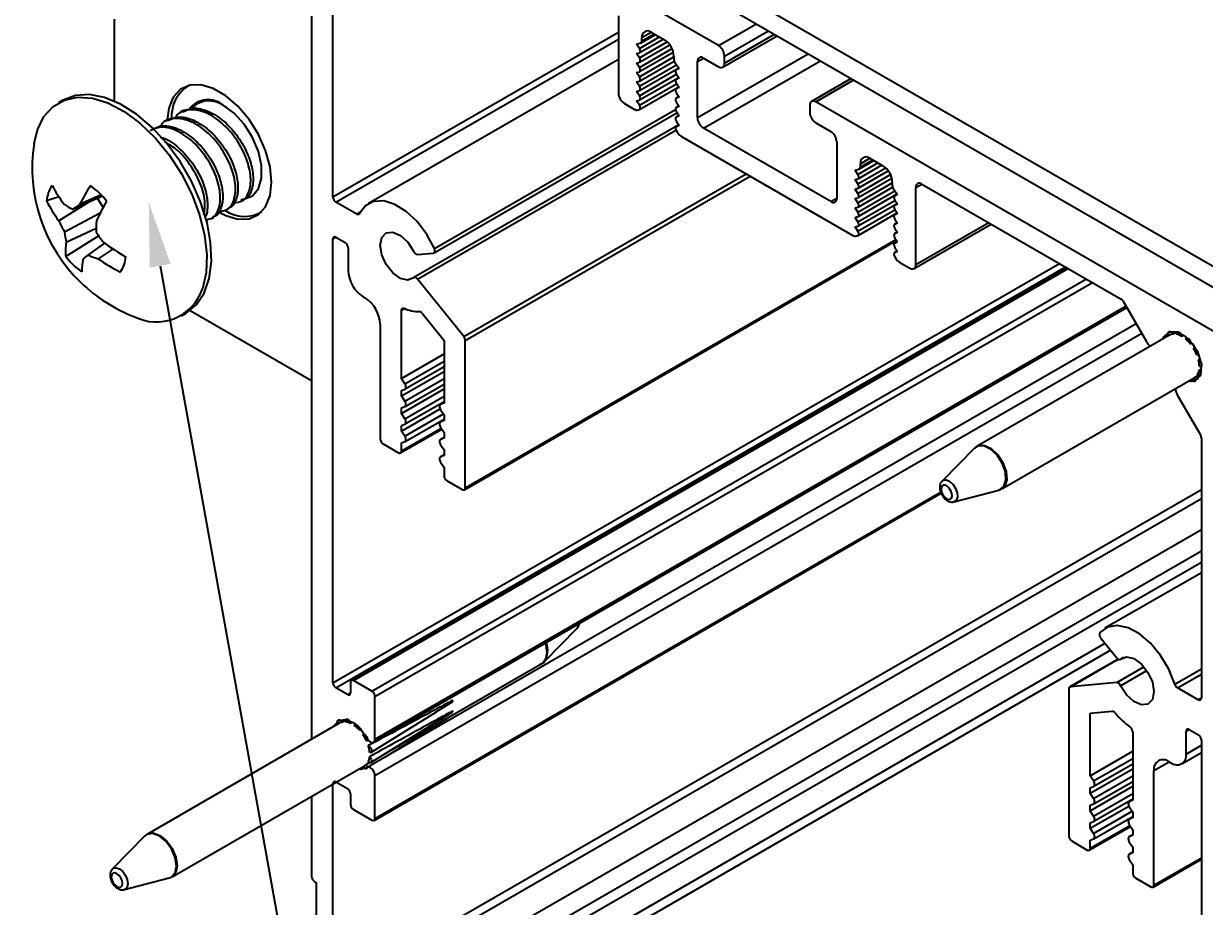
# Model space of a CAD drawing. Extents: x -0.1 to 12.3, y -8.6 to 0.1.
# Drawn here: x 6.411 to 9.16, y -6.787 to -4.73 of the extents above; entities that cross this region are included whole.
import ezdxf
from ezdxf import colors
from ezdxf.entities.mleader import LeaderData, LeaderLine
from ezdxf.math import Vec2, Vec3

# ---------------------------------------------------------------- set-up
doc = ezdxf.new("R2010")
doc.units = 0
doc.header["$LTSCALE"] = 0.5
doc.header["$MEASUREMENT"] = 0
for name, color, linetype in [('Brackets', 181, 'CONTINUOUS'), ('FAB DWG', 221, 'CONTINUOUS'), ('Hardware', 242, 'CONTINUOUS'), ('Housing', 150, 'CONTINUOUS')]:
    doc.layers.add(name, color=color, linetype=linetype)
doc.styles.get("Standard").update_dxf_attribs({"font": 'arial.ttf'})

msp = doc.modelspace()

# ---------------------------------------------------------------- linework, layer by layer
at = {"layer": 'Brackets', "linetype": 'Continuous', "lineweight": 25, "transparency": 16777216}
for p, q in [((7.1649, -4.1316), (9.2961, -5.362)), ((7.1649, -4.1805), (9.2961, -5.4108)), ((6.622, -4.7194), (6.622, -4.9105)), ((6.7988, -5.3981), (7.0815, -5.5612))]:
    msp.add_line(p, q, dxfattribs=at)
at = {"layer": 'Brackets', "linetype": 'Continuous', "lineweight": 25, "transparency": 16777216, "flags": 128}
for points in [[(6.9883, -5.0992), (6.9847, -5.0635), (6.9743, -5.0259), (6.9577, -4.9884), (6.9357, -4.9533), (6.9098, -4.9225), (6.8813, -4.898), (6.852, -4.8811), (6.8235, -4.8727), (6.7976, -4.8735), (6.7756, -4.8833), (6.759, -4.9015), (6.7486, -4.9272), (6.7451, -4.9543)], [(6.8646, -5.1682), (6.8813, -5.1768), (6.9098, -5.1852), (6.9357, -5.1844), (6.9577, -5.1746), (6.9743, -5.1564), (6.9847, -5.1307), (6.9883, -5.0992)]]:
    msp.add_lwpolyline(points, dxfattribs=at)
at = {"layer": 'Brackets', "linetype": 'Continuous', "lineweight": 25, "transparency": 16777216}
for centre, radius, start, end in [((6.8391, -4.9456), 0.0838, 121.1525, 184.0174), ((6.8404, -4.9623), 0.0551, 50.0871, 141.2476), ((6.9249, -5.0997), 0.0793, 234.7804, 300.7496)]:
    msp.add_arc(centre, radius, start, end, dxfattribs=at)
at = {"layer": 'Hardware', "linetype": 'Continuous', "lineweight": 25, "transparency": 16777216}
for p, q in [((6.5024, -4.9084), (6.4918, -4.9145)), ((6.8146, -4.9147), (6.8106, -4.917)), ((6.8168, -4.915), (6.8322, -4.9098)), ((6.7809, -4.9342), (6.7752, -4.9374)), ((6.7455, -4.9546), (6.7399, -4.9578)), ((6.4939, -5.1333), (6.4644, -5.1431)), ((6.5946, -5.1323), (6.5246, -5.1629)), ((6.5913, -5.1289), (6.5408, -5.1515)), ((6.5827, -5.1375), (6.5958, -5.1584)), ((6.9179, -5.1437), (6.9235, -5.1405)), ((6.5612, -5.1469), (6.4924, -5.1892)), ((6.8825, -5.1641), (6.8882, -5.1609)), ((6.5888, -5.1718), (6.5061, -5.2158)), ((6.8472, -5.1845), (6.8528, -5.1813)), ((6.5796, -5.207), (6.5099, -5.2399)), ((6.5858, -5.2243), (6.509, -5.2724)), ((6.599, -5.2412), (6.5611, -5.2689)), ((6.619, -5.2549), (6.5844, -5.2779)), ((6.7783, -5.4108), (6.7889, -5.4046)), ((9.0793, -5.4557), (8.6309, -5.7145)), ((9.0877, -5.4531), (9.0958, -5.4484)), ((9.1081, -5.4586), (9.112, -5.4562)), ((9.1199, -5.4619), (9.118, -5.4629)), ((9.1284, -5.4766), (9.1314, -5.4747)), ((9.138, -5.4849), (9.1353, -5.4864)), ((9.1433, -5.5024), (9.146, -5.5007)), ((9.1499, -5.5117), (9.1467, -5.5134)), ((9.1448, -5.5506), (9.1382, -5.5544)), ((9.1527, -5.5355), (9.1478, -5.5383)), ((9.1521, -5.5289), (9.1532, -5.5282)), ((8.6884, -5.8141), (9.1368, -5.5553)), ((8.6254, -5.7188), (8.5494, -5.7958)), ((8.6297, -5.7158), (8.6257, -5.7197)), ((8.6298, -5.7152), (8.6309, -5.7145)), ((8.5773, -5.8441), (8.6819, -5.8168)), ((7.6234, -6.2164), (7.6994, -6.1394)), ((7.3997, -6.3466), (7.6178, -6.2207)), ((7.6234, -6.2164), (7.6206, -6.2187)), ((7.3716, -6.3332), (7.4102, -6.3095)), ((7.2191, -6.4517), (7.4099, -6.3333)), ((7.2194, -6.428), (7.3721, -6.3332)), ((7.2534, -6.4383), (7.3994, -6.3477)), ((7.1473, -6.3595), (6.699, -6.6183)), ((7.1526, -6.3574), (7.1604, -6.3528)), ((7.1723, -6.3604), (7.1769, -6.3576)), ((7.184, -6.3624), (7.1825, -6.3633)), ((7.1931, -6.3764), (7.1961, -6.3746)), ((7.2031, -6.3842), (7.2004, -6.3857)), ((7.2093, -6.4013), (7.2131, -6.3989)), ((6.7565, -6.7179), (7.2048, -6.4591)), ((7.2162, -6.4519), (7.2087, -6.4562)), ((6.6934, -6.6226), (6.6175, -6.6996)), ((6.6454, -6.7479), (6.75, -6.7206))]:
    msp.add_line(p, q, dxfattribs=at)
at = {"layer": 'Hardware', "linetype": 'Continuous', "lineweight": 25, "transparency": 16777216, "flags": 128}
for points in [[(6.4352, -5.0095), (6.443, -4.9773), (6.4582, -4.9465), (6.4793, -4.9232), (6.5058, -4.9079), (6.5366, -4.9014), (6.5708, -4.9037), (6.6072, -4.9148), (6.6446, -4.9344), (6.6816, -4.9618), (6.717, -4.996), (6.7497, -5.0359), (6.7784, -5.0801), (6.8023, -5.1271), (6.8205, -5.1753), (6.8323, -5.2231), (6.8375, -5.2688), (6.8357, -5.3109), (6.8271, -5.348), (6.8271, -5.348)], [(6.7889, -5.4046), (6.8127, -5.3853), (6.831, -5.3581), (6.8429, -5.3241), (6.8481, -5.2843), (6.8463, -5.2402), (6.8378, -5.1932), (6.8227, -5.145), (6.8016, -5.0972), (6.7752, -5.0514), (6.7444, -5.0092), (6.7102, -4.972), (6.6738, -4.9411), (6.6365, -4.9175), (6.5994, -4.9021), (6.564, -4.8953), (6.5313, -4.8974), (6.5025, -4.9084), (6.5024, -4.9084)], [(6.9162, -5.1397), (6.9243, -5.139), (6.9436, -5.1308), (6.9574, -5.114), (6.9646, -5.0898), (6.9646, -5.0603), (6.9574, -5.0278), (6.9436, -4.995), (6.9243, -4.9645), (6.901, -4.9388), (6.8757, -4.92)], [(9.0644, -5.4643), (9.0644, -5.4639), (9.0648, -5.4614), (9.0661, -5.4597), (9.0681, -5.4592), (9.0704, -5.4599), (9.0712, -5.4604)], [(9.0779, -5.4566), (9.0768, -5.4535), (9.0766, -5.4506), (9.0774, -5.4484), (9.0789, -5.4471), (9.0811, -5.447), (9.0835, -5.4481), (9.0858, -5.4503), (9.0877, -5.4531)], [(9.0955, -5.4536), (9.0957, -5.4509), (9.0967, -5.449), (9.0985, -5.4482), (9.1008, -5.4485), (9.1033, -5.45), (9.1055, -5.4524), (9.1072, -5.4554), (9.1081, -5.4586)], [(9.1165, -5.4645), (9.1179, -5.4629), (9.1199, -5.4625), (9.1223, -5.4633), (9.1247, -5.4652), (9.1267, -5.4679), (9.1282, -5.471), (9.1287, -5.474), (9.1284, -5.4766)], [(9.1353, -5.4864), (9.1375, -5.4864), (9.1399, -5.4876), (9.1422, -5.4898), (9.1441, -5.4927), (9.1452, -5.4958), (9.1455, -5.4987), (9.1448, -5.5011), (9.1433, -5.5024)], [(9.1467, -5.5134), (9.1492, -5.515), (9.1513, -5.5174), (9.153, -5.5205), (9.1538, -5.5236), (9.1537, -5.5263), (9.1527, -5.5283), (9.151, -5.5293), (9.1487, -5.529)], [(9.1478, -5.5383), (9.1498, -5.541), (9.1512, -5.5441), (9.1517, -5.5471), (9.1513, -5.5497), (9.15, -5.5513), (9.148, -5.5518), (9.1457, -5.5511), (9.1432, -5.5493)], [(9.1382, -5.5544), (9.1393, -5.5575), (9.1395, -5.5604), (9.1387, -5.5627), (9.1372, -5.5639), (9.135, -5.564), (9.1326, -5.5629), (9.1303, -5.5607), (9.1294, -5.5596)], [(9.1382, -5.5544), (9.1372, -5.5551), (9.1368, -5.5553)], [(8.6819, -5.8168), (8.6836, -5.8163), (8.6937, -5.8081), (8.6984, -5.7934), (8.697, -5.7744), (8.6896, -5.754), (8.6775, -5.7353), (8.6624, -5.7212), (8.6467, -5.7138), (8.6327, -5.7142), (8.6254, -5.7188)], [(8.6309, -5.7145), (8.6341, -5.7131), (8.6482, -5.7127), (8.664, -5.7201), (8.6791, -5.7343), (8.6913, -5.7531)], [(8.6913, -5.7531), (8.6987, -5.7735), (8.7001, -5.7926), (8.6954, -5.8074), (8.6879, -5.8144)], [(8.5494, -5.7958), (8.553, -5.7935), (8.5599, -5.7933), (8.5677, -5.797), (8.5751, -5.8039), (8.5811, -5.8131), (8.5847, -5.8232), (8.5854, -5.8326), (8.5831, -5.8398), (8.5781, -5.8438), (8.5773, -5.8441)], [(8.5499, -5.8255), (8.5538, -5.8315), (8.5587, -5.8361), (8.5637, -5.8385), (8.5683, -5.8383), (8.5715, -5.8357), (8.573, -5.831), (8.5726, -5.8248), (8.5702, -5.8182), (8.5663, -5.8122), (8.5614, -5.8077), (8.5563, -5.8053), (8.5518, -5.8054), (8.5486, -5.808), (8.5471, -5.8128), (8.5475, -5.8189), (8.5499, -5.8255)], [(7.6994, -6.1394), (7.7016, -6.1362), (7.7032, -6.1288)], [(7.6178, -6.2207), (7.6265, -6.2109), (7.6297, -6.1949), (7.6268, -6.1752), (7.6262, -6.1732)], [(7.16, -6.3569), (7.1599, -6.3541), (7.1608, -6.3519), (7.1624, -6.3508), (7.1646, -6.3509), (7.1671, -6.3521), (7.1694, -6.3543), (7.1712, -6.3572), (7.1723, -6.3604)], [(7.1432, -6.3619), (7.1422, -6.3593), (7.1418, -6.3563), (7.1424, -6.3539), (7.1437, -6.3524), (7.1458, -6.352), (7.1482, -6.3528), (7.1505, -6.3547), (7.1526, -6.3574)], [(7.1808, -6.3654), (7.182, -6.3636), (7.1839, -6.3629), (7.1862, -6.3634), (7.1886, -6.365), (7.1908, -6.3676), (7.1924, -6.3706), (7.1932, -6.3737), (7.1931, -6.3764)], [(7.2004, -6.3857), (7.2025, -6.3854), (7.2049, -6.3863), (7.2072, -6.3883), (7.2092, -6.3911), (7.2106, -6.3942), (7.211, -6.3972), (7.2106, -6.3997), (7.2093, -6.4013)], [(7.2134, -6.4123), (7.2159, -6.4136), (7.2181, -6.4159), (7.2199, -6.4188), (7.221, -6.422), (7.2211, -6.4249), (7.2203, -6.4271), (7.2187, -6.4283), (7.2166, -6.4283)], [(7.2087, -6.4562), (7.21, -6.4593), (7.2104, -6.4623), (7.2098, -6.4647), (7.2084, -6.4662), (7.2064, -6.4666), (7.204, -6.4658), (7.2016, -6.4639), (7.2, -6.4619)], [(7.2165, -6.4381), (7.2186, -6.4407), (7.2202, -6.4437), (7.2209, -6.4468), (7.2207, -6.4495), (7.2196, -6.4514), (7.2178, -6.4522), (7.2155, -6.4518), (7.213, -6.4502)], [(6.7552, -6.6531), (6.7421, -6.6352), (6.7267, -6.6225), (6.7112, -6.6169), (6.6979, -6.6192), (6.6934, -6.6226)], [(6.699, -6.6183), (6.6993, -6.6181), (6.7126, -6.6158), (6.7282, -6.6215), (6.7437, -6.6342), (6.7568, -6.6521), (6.7655, -6.6725), (6.7684, -6.6922), (6.7651, -6.7082), (6.7565, -6.7179)], [(6.75, -6.7206), (6.7545, -6.7188), (6.7634, -6.7089), (6.7667, -6.693), (6.7638, -6.6733), (6.7552, -6.6531)], [(6.6374, -6.7205), (6.6332, -6.7148), (6.6282, -6.7107), (6.6232, -6.7089), (6.619, -6.7096), (6.6161, -6.7128), (6.615, -6.7179), (6.616, -6.7243), (6.6187, -6.7308), (6.6229, -6.7366), (6.6279, -6.7407), (6.6329, -6.7425), (6.6372, -6.7417), (6.6401, -6.7385), (6.6411, -6.7334), (6.6402, -6.7271), (6.6374, -6.7205)], [(6.6175, -6.6996), (6.6197, -6.6979), (6.6262, -6.6968), (6.6339, -6.6995), (6.6415, -6.7058), (6.6479, -6.7146)], [(6.6479, -6.7146), (6.6522, -6.7246), (6.6536, -6.7343), (6.652, -6.7421), (6.6476, -6.747), (6.6454, -6.7479)]]:
    msp.add_lwpolyline(points, dxfattribs=at)
at = {"layer": 'Hardware', "linetype": 'Continuous', "lineweight": 25, "transparency": 16777216}
for centre, radius, start, end in [((6.8023, -5.0661), 0.3715, 171.2317, 226.0159), ((6.5366, -5.1482), 0.0724, 145.4869, 175.9776), ((6.7768, -4.9443), 0.3412, 208.5033, 217.3598), ((6.9935, -5.388), 0.5108, 146.684, 152.4177), ((6.4602, -5.2551), 0.182, 37.8045, 54.2273), ((6.7494, -5.0014), 0.3183, 206.4368, 216.1516), ((6.6747, -4.8942), 0.3078, 236.6729, 240.809), ((7.1051, -5.9688), 0.9932, 124.6255, 125.768), ((7.2148, -5.4918), 0.703, 150.3046, 154.5256), ((6.875, -5.0087), 0.423, 205.2483, 209.3037), ((7.0321, -5.2111), 0.4525, 177.2622, 180.6264), ((6.8016, -5.1819), 0.2974, 186.5318, 191.2335), ((6.9792, -4.9374), 0.4871, 214.8907, 218.4323), ((6.6411, -5.2597), 0.1328, 171.3908, 185.4857), ((6.9036, -4.8188), 0.5208, 234.0135, 240.6926), ((6.6528, -5.1609), 0.182, 217.8045, 234.2273), ((6.6951, -5.3066), 0.1487, 168.8328, 180.7398), ((11.4341, -11.7696), 8.1243, 126.85537, 126.96057), ((6.7039, -4.9372), 0.3612, 246.7058, 250.6653), ((6.8375, -4.9129), 0.4442, 235.268, 243.045), ((6.5764, -5.2678), 0.0724, 325.4869, 355.9776), ((6.8023, -5.0661), 0.3715, 226.0159, 248.7629), ((6.7196, -5.3113), 0.1136, 242.8228, 341.1727), ((9.0894, -5.4735), 0.0204, 94.6297, 119.6174), ((9.0865, -5.4948), 0.0421, 59.21, 77.6626), ((9.0633, -5.5285), 0.0832, 38.5402, 50.2433), ((9.0519, -5.5379), 0.098, 21.2586, 31.7506), ((9.0818, -5.5295), 0.0669, 0.444, 13.9838), ((9.1188, -5.5328), 0.0295, 325.8745, 349.3036), ((7.5843, -6.1904), 0.047, 326.4163, 22.5588), ((7.4085, -6.3085), 0.00199, 327.5795, 54.589), ((7.3987, -6.3469), 0.00107, 310.3409, 16.5578), ((7.4087, -6.3323), 0.00155, 319.4321, 38.2441), ((7.1348, -6.3697), 0.0033, 80.5896, 159.405), ((7.1571, -6.3765), 0.0196, 103.3878, 119.9099), ((7.1565, -6.3927), 0.036, 63.9543, 84.4704), ((7.1361, -6.4273), 0.0764, 41.7613, 54.1586), ((7.119, -6.4422), 0.0991, 24.3935, 34.8091), ((7.1423, -6.4345), 0.0745, 4.7819, 17.3866), ((7.1951, -6.4422), 0.0195, 300.0506, 314.2941), ((7.1821, -6.4349), 0.0345, 333.6552, 354.7414)]:
    msp.add_arc(centre, radius, start, end, dxfattribs=at)
for points, knots in [([(6.8824, -4.9249), (6.8786, -4.9223), (6.8627, -4.9113), (6.8349, -4.9084), (6.8093, -4.9134), (6.8011, -4.9261), (6.7989, -4.9296)], [0, 0, 0, 0, 0.11629, 0.489013, 0.861736, 1, 1, 1, 1]), ([(6.8159, -4.9174), (6.8154, -4.9176), (6.8106, -4.9188), (6.8078, -4.9234), (6.8053, -4.9274)], [0, 0, 0, 0, 0.115597, 1, 1, 1, 1]), ([(6.7461, -4.9558), (6.7538, -4.9522), (6.771, -4.9441), (6.806, -4.9527), (6.8431, -4.9765), (6.876, -5.0134), (6.8987, -5.0548), (6.9099, -5.0941), (6.9105, -5.1199), (6.9052, -5.1425), (6.8991, -5.1569), (6.8891, -5.1593), (6.8876, -5.1596)], [0, 0, 0, 0, 0.103212, 0.22814, 0.353068, 0.477996, 0.602924, 0.709638, 0.817385, 0.853356, 0.978284, 1, 1, 1, 1]), ([(6.8986, -5.1479), (6.9069, -5.1467), (6.9241, -5.1442), (6.9387, -5.1197), (6.9411, -5.0834), (6.9296, -5.0398), (6.9057, -4.9962), (6.8729, -4.9595), (6.8354, -4.9351), (6.7996, -4.9281), (6.774, -4.9339), (6.7657, -4.9466), (6.7635, -4.95)], [0, 0, 0, 0, 0.098896, 0.206543, 0.314189, 0.421836, 0.529482, 0.637128, 0.744775, 0.852421, 0.960068, 1, 1, 1, 1]), ([(6.7815, -4.9354), (6.7892, -4.9318), (6.8063, -4.9237), (6.8413, -4.9323), (6.8784, -4.9561), (6.9114, -4.993), (6.9341, -5.0344), (6.9452, -5.0737), (6.9458, -5.0995), (6.9406, -5.1221), (6.9345, -5.1365), (6.9244, -5.1389), (6.9229, -5.1392)], [0, 0, 0, 0, 0.103212, 0.22814, 0.353068, 0.477996, 0.602924, 0.709638, 0.817385, 0.853356, 0.978284, 1, 1, 1, 1]), ([(6.8346, -5.1868), (6.8404, -5.1858), (6.8551, -5.1834), (6.8678, -5.1603), (6.8704, -5.1242), (6.8588, -5.0806), (6.835, -5.0371), (6.8021, -5.0002), (6.765, -4.9764), (6.73, -4.9678), (6.7128, -4.9758), (6.7051, -4.9795)], [0, 0, 0, 0, 0.0767586, 0.1947271, 0.3126955, 0.430664, 0.5486324, 0.6666009, 0.7845693, 0.9025378, 1, 1, 1, 1]), ([(6.7107, -4.9762), (6.7185, -4.9726), (6.7356, -4.9645), (6.7706, -4.9731), (6.8077, -4.9969), (6.8407, -5.0338), (6.8634, -5.0752), (6.8745, -5.1145), (6.8751, -5.1404), (6.8699, -5.1629), (6.8638, -5.1773), (6.8537, -5.1797), (6.8522, -5.18)], [0, 0, 0, 0, 0.1032119, 0.2281399, 0.3530678, 0.4779958, 0.6029237, 0.709638, 0.8173848, 0.853356, 0.978284, 1, 1, 1, 1]), ([(6.8632, -5.1683), (6.8715, -5.1671), (6.8888, -5.1646), (6.9033, -5.1401), (6.9057, -5.1038), (6.8942, -5.0602), (6.8704, -5.0166), (6.8375, -4.9799), (6.8, -4.9555), (6.7643, -4.9485), (6.7386, -4.9543), (6.7304, -4.967), (6.7281, -4.9704)], [0, 0, 0, 0, 0.098896, 0.206543, 0.314189, 0.421836, 0.529482, 0.637128, 0.744775, 0.852421, 0.960068, 1, 1, 1, 1]), ([(6.7284, -4.9945), (6.7307, -4.9949), (6.7447, -4.9975), (6.7726, -5.0184), (6.8053, -5.054), (6.828, -5.0957), (6.8393, -5.1351), (6.8393, -5.1602), (6.8368, -5.1759), (6.834, -5.1796), (6.8327, -5.1813)], [0, 0, 0, 0, 0.035437, 0.219558, 0.40368, 0.587801, 0.745079, 0.903878, 0.956893, 1, 1, 1, 1]), ([(6.8307, -5.1758), (6.8322, -5.1655), (6.8353, -5.1438), (6.8233, -5.1007), (6.7997, -5.0578), (6.7696, -5.0228), (6.7481, -5.0105), (6.7389, -5.0052)], [0, 0, 0, 0, 0.195125, 0.410048, 0.624971, 0.839894, 1, 1, 1, 1]), ([(8.5495, -5.7962), (8.549, -5.7966), (8.5467, -5.7984), (8.5446, -5.8037), (8.5436, -5.8113), (8.545, -5.8191), (8.5472, -5.824), (8.548, -5.8259)], [0, 0, 0, 0, 0.070607, 0.289121, 0.531852, 0.823526, 1, 1, 1, 1]), ([(8.548, -5.8259), (8.5494, -5.8283), (8.5526, -5.8338), (8.5596, -5.8406), (8.5676, -5.8443), (8.5739, -5.8452), (8.5767, -5.8441), (8.5772, -5.8439)], [0, 0, 0, 0, 0.207639, 0.483375, 0.740726, 0.951684, 1, 1, 1, 1]), ([(8.6789, -5.8173), (8.679, -5.8173), (8.6822, -5.8176), (8.6849, -5.8157), (8.6875, -5.814)], [0, 0, 0, 0, 0.0496159, 1, 1, 1, 1]), ([(7.6992, -6.1391), (7.7002, -6.1381), (7.7027, -6.1356), (7.7043, -6.1316), (7.7043, -6.1287), (7.7043, -6.1281)], [0, 0, 0, 0, 0.323692, 0.865692, 1, 1, 1, 1]), ([(7.6123, -6.2228), (7.6126, -6.2228), (7.6172, -6.2224), (7.622, -6.2192), (7.6244, -6.215), (7.6246, -6.2146)], [0, 0, 0, 0, 0.073864, 0.899598, 1, 1, 1, 1]), ([(7.4097, -6.3068), (7.4092, -6.3071), (7.4054, -6.3091), (7.3886, -6.3181), (7.3238, -6.353), (7.2621, -6.3861), (7.2134, -6.4123)], [0, 0, 0, 0, 0.007458, 0.057409, 0.257212, 1, 1, 1, 1]), ([(7.41, -6.3313), (7.4095, -6.3316), (7.4058, -6.3336), (7.3892, -6.3427), (7.3253, -6.3781), (7.2644, -6.4116), (7.2165, -6.4381)], [0, 0, 0, 0, 0.007458, 0.057409, 0.257212, 1, 1, 1, 1]), ([(7.3997, -6.3466), (7.3992, -6.3469), (7.3956, -6.349), (7.3793, -6.3584), (7.3303, -6.3866), (7.2843, -6.4129), (7.2512, -6.4318)], [0, 0, 0, 0, 0.0095884, 0.0738046, 0.3306697, 1, 1, 1, 1]), ([(6.701, -6.6179), (6.6979, -6.6192), (6.6942, -6.6207), (6.6924, -6.6241), (6.6921, -6.6247)], [0, 0, 0, 0, 0.843908, 1, 1, 1, 1]), ([(6.6174, -6.7), (6.6163, -6.7013), (6.6137, -6.7042), (6.612, -6.7108), (6.6121, -6.7192), (6.6151, -6.7289), (6.6211, -6.7383), (6.6289, -6.7452), (6.6369, -6.7483), (6.6428, -6.749), (6.6452, -6.7478), (6.6455, -6.7477)], [0, 0, 0, 0, 0.075303, 0.179823, 0.302875, 0.44619, 0.593228, 0.743634, 0.877202, 0.987788, 1, 1, 1, 1])]:
    msp.add_open_spline(points, degree=3, knots=knots, dxfattribs=at)
at = {"layer": 'Housing', "linetype": 'Continuous', "lineweight": 25, "transparency": 16777216}
for p, q in [((8.0288, -4.7812), (7.0885, -4.2384)), ((7.1309, -5.1337), (7.1309, -4.5275)), ((7.0815, -4.7128), (7.0815, -6.3975)), ((7.7959, -4.7121), (7.7959, -4.8917)), ((7.1309, -5.1337), (7.7959, -4.7499)), ((7.849, -4.7744), (7.882, -4.7553)), ((7.8506, -4.7625), (7.8725, -4.7499)), ((7.8506, -4.7707), (7.8796, -4.754)), ((7.8725, -4.7499), (7.9031, -4.7675)), ((8.0288, -4.7812), (8.1172, -4.7302)), ((8.0429, -4.8057), (8.1455, -4.7465)), ((8.0429, -4.822), (8.1596, -4.7547)), ((7.138, -5.146), (7.7959, -4.7662)), ((7.8383, -4.7776), (7.8484, -4.7746)), ((7.8448, -4.7877), (7.8383, -4.7776)), ((7.8448, -4.7877), (7.8914, -4.7608)), ((7.8448, -4.8097), (7.9096, -4.7724)), ((7.8452, -4.7975), (7.9001, -4.7658)), ((7.8452, -4.8196), (7.9154, -4.779)), ((7.8506, -4.7707), (7.8506, -4.7625)), ((8.0388, -4.8312), (8.1655, -4.7581)), ((7.8383, -4.7996), (7.8446, -4.7978)), ((7.8448, -4.8097), (7.8383, -4.7996)), ((7.8448, -4.8318), (7.9207, -4.788)), ((7.8448, -4.8538), (7.925, -4.8076)), ((7.8452, -4.8416), (7.9237, -4.7963)), ((7.925, -4.8055), (7.925, -4.8136)), ((7.9797, -4.9489), (8.2378, -4.7999)), ((7.9797, -4.8182), (7.9939, -4.81)), ((7.9939, -4.81), (8.0288, -4.8302)), ((8.0429, -4.822), (8.0429, -4.8057)), ((7.7959, -4.8131), (7.214, -5.149)), ((7.8383, -4.8217), (7.8446, -4.8198)), ((7.8448, -4.8318), (7.8383, -4.8217)), ((7.8448, -4.8759), (7.9313, -4.826)), ((7.8452, -4.8637), (7.9257, -4.8172)), ((7.8452, -4.8857), (7.9362, -4.8332)), ((7.9272, -4.8202), (7.9373, -4.8347)), ((7.9367, -4.8338), (7.9304, -4.8375)), ((7.9308, -4.8373), (7.9367, -4.8339)), ((7.9373, -4.8347), (7.9308, -4.8373)), ((7.9797, -4.9489), (7.9797, -4.8182)), ((7.9939, -4.9734), (8.2661, -4.8162)), ((7.8383, -4.8437), (7.8446, -4.8419)), ((7.8448, -4.8538), (7.8383, -4.8437)), ((7.8383, -4.8658), (7.8446, -4.8639)), ((7.8448, -4.8759), (7.8383, -4.8658)), ((7.8448, -4.8979), (7.9313, -4.848)), ((7.8452, -4.9078), (7.9362, -4.8552)), ((7.9367, -4.8559), (7.9304, -4.8595)), ((7.9308, -4.8593), (7.9367, -4.8559)), ((7.9373, -4.8568), (7.9308, -4.8593)), ((7.931, -4.8476), (7.9373, -4.8568)), ((8.338, -4.8577), (8.2455, -4.9111)), ((8.2555, -4.9121), (8.3439, -4.8611)), ((7.8383, -4.8878), (7.8446, -4.886)), ((7.8448, -4.8979), (7.8383, -4.8878)), ((7.8448, -4.92), (7.9313, -4.8701)), ((7.8452, -4.9298), (7.9362, -4.8773)), ((7.9367, -4.8779), (7.9304, -4.8816)), ((7.9308, -4.8814), (7.9367, -4.878)), ((7.9373, -4.8788), (7.9308, -4.8814)), ((7.931, -4.8697), (7.9373, -4.8788)), ((7.931, -4.8917), (7.9373, -4.9009)), ((7.81, -4.9162), (7.8332, -4.9296)), ((7.8383, -4.9099), (7.8446, -4.908)), ((7.8448, -4.92), (7.8383, -4.9099)), ((7.9367, -4.9), (7.9304, -4.9036)), ((7.9308, -4.9034), (7.9367, -4.9)), ((7.9373, -4.9009), (7.9308, -4.9034)), ((7.931, -4.9138), (7.9373, -4.9229)), ((8.2414, -4.9203), (8.2414, -4.9366)), ((9.1957, -5.4549), (8.2555, -4.9121)), ((7.3665, -5.2639), (7.9321, -4.9374)), ((7.3674, -5.254), (7.9288, -4.9299)), ((7.8422, -4.931), (7.8448, -4.93)), ((7.9367, -4.922), (7.9304, -4.9257)), ((7.9367, -4.9441), (7.9304, -4.9477)), ((7.9308, -4.9255), (7.9367, -4.922)), ((7.9373, -4.9229), (7.9308, -4.9255)), ((7.9308, -4.9475), (7.9367, -4.9441)), ((7.9373, -4.945), (7.9308, -4.9475)), ((7.931, -4.9358), (7.9373, -4.945)), ((7.9364, -4.9658), (7.3196, -5.3218)), ((7.9367, -4.9661), (7.9304, -4.9697)), ((7.9308, -4.9696), (7.9367, -4.9661)), ((7.9373, -4.967), (7.9308, -4.9696)), ((7.931, -4.9579), (7.9373, -4.967)), ((8.2904, -5.1445), (7.9939, -4.9734)), ((8.2555, -4.9611), (8.2904, -4.9812)), ((7.3281, -5.3255), (7.9299, -4.9781)), ((7.9308, -4.9796), (7.9334, -4.9836)), ((7.9424, -4.9927), (8.3418, -5.2232)), ((8.3046, -5.0057), (8.3046, -5.1364)), ((8.3535, -5.0813), (8.4001, -5.0544)), ((8.3576, -5.068), (8.3906, -5.049)), ((8.3593, -5.0562), (8.3812, -5.0435)), ((8.3593, -5.0644), (8.3883, -5.0476)), ((8.3593, -5.0644), (8.3593, -5.0562)), ((8.3812, -5.0435), (8.4117, -5.0612)), ((7.4357, -5.4593), (8.0933, -5.0797)), ((7.4393, -5.4685), (8.103, -5.0853)), ((8.347, -5.0712), (8.357, -5.0683)), ((8.3535, -5.0813), (8.347, -5.0712)), ((8.3535, -5.1034), (8.4182, -5.066)), ((8.3535, -5.1254), (8.4294, -5.0816)), ((8.3539, -5.0912), (8.4088, -5.0595)), ((8.3539, -5.1132), (8.4241, -5.0727)), ((8.347, -5.0933), (8.3533, -5.0914)), ((8.3535, -5.1034), (8.347, -5.0933)), ((8.347, -5.1153), (8.3533, -5.1135)), ((8.3535, -5.1475), (8.4337, -5.1012)), ((8.3539, -5.1353), (8.4324, -5.0899)), ((8.3539, -5.1573), (8.4344, -5.1109)), ((8.4337, -5.0991), (8.4337, -5.1073)), ((8.4359, -5.1138), (8.446, -5.1284)), ((8.4884, -5.1119), (8.5025, -5.1037)), ((8.4884, -5.2915), (8.4884, -5.1119)), ((8.5025, -5.1037), (8.9666, -5.3716)), ((8.2904, -5.1445), (8.3046, -5.1364)), ((8.3535, -5.1254), (8.347, -5.1153)), ((8.347, -5.1374), (8.3533, -5.1355)), ((8.3535, -5.1475), (8.347, -5.1374)), ((8.3535, -5.1695), (8.4399, -5.1196)), ((8.3535, -5.1916), (8.4399, -5.1417)), ((8.3539, -5.1794), (8.4449, -5.1268)), ((8.4454, -5.1275), (8.4391, -5.1311)), ((8.4394, -5.1309), (8.4454, -5.1275)), ((8.446, -5.1284), (8.4394, -5.1309)), ((8.4397, -5.1413), (8.446, -5.1504)), ((7.1864, -5.1739), (7.138, -5.146)), ((7.1864, -5.1739), (7.1948, -5.1691)), ((8.347, -5.1594), (8.3533, -5.1576)), ((8.3535, -5.1695), (8.347, -5.1594)), ((8.3535, -5.2136), (8.4399, -5.1637)), ((8.3539, -5.2014), (8.4449, -5.1489)), ((8.4454, -5.1495), (8.4391, -5.1532)), ((8.4394, -5.153), (8.4454, -5.1496)), ((8.446, -5.1504), (8.4394, -5.153)), ((8.4397, -5.1633), (8.446, -5.1725)), ((8.347, -5.1815), (8.3533, -5.1796)), ((8.3535, -5.1916), (8.347, -5.1815)), ((8.3539, -5.2235), (8.4449, -5.1709)), ((8.4454, -5.1716), (8.4391, -5.1752)), ((8.4454, -5.1936), (8.4391, -5.1973)), ((8.4394, -5.175), (8.4454, -5.1716)), ((8.446, -5.1725), (8.4394, -5.175)), ((8.4394, -5.1971), (8.4454, -5.1937)), ((8.446, -5.1945), (8.4394, -5.1971)), ((8.4397, -5.1854), (8.446, -5.1945)), ((8.4884, -5.2915), (8.6581, -5.1935)), ((8.347, -5.2035), (8.3533, -5.2017)), ((8.3535, -5.2136), (8.347, -5.2035)), ((8.3509, -5.2247), (8.3535, -5.2236)), ((8.4454, -5.2157), (8.4391, -5.2193)), ((8.4394, -5.2191), (8.4454, -5.2157)), ((8.446, -5.2166), (8.4394, -5.2191)), ((8.4397, -5.2074), (8.446, -5.2166)), ((8.4843, -5.3007), (8.664, -5.1969)), ((7.1309, -5.2317), (7.138, -5.2276)), ((7.1309, -6.2656), (7.1309, -5.2317)), ((7.138, -5.2276), (7.1593, -5.2399)), ((7.4372, -5.816), (8.4435, -5.2351)), ((7.4393, -5.8115), (8.4419, -5.2327)), ((8.4454, -5.2377), (8.4391, -5.2414)), ((8.4394, -5.2412), (8.4454, -5.2377)), ((8.446, -5.2386), (8.4394, -5.2412)), ((8.4397, -5.2295), (8.446, -5.2386)), ((8.4397, -5.2515), (8.446, -5.2607)), ((7.1663, -5.2522), (7.1663, -5.3052)), ((7.3281, -5.2677), (7.3651, -5.2644)), ((8.4454, -5.2598), (8.4391, -5.2634)), ((8.4394, -5.2632), (8.4454, -5.2598)), ((8.446, -5.2607), (8.4394, -5.2632)), ((8.4394, -5.2732), (8.442, -5.2772)), ((7.1309, -6.2656), (8.8231, -5.2888)), ((7.138, -6.2779), (8.8372, -5.2969)), ((8.84, -5.2985), (7.1739, -6.2603)), ((7.1789, -6.2608), (8.8429, -5.3002)), ((8.4511, -5.2863), (8.4743, -5.2997)), ((7.2218, -6.2855), (8.8858, -5.3249)), ((7.2289, -6.2978), (8.8999, -5.3331)), ((7.4357, -5.4593), (7.3281, -5.3255)), ((7.2017, -5.3665), (7.2059, -5.3689)), ((7.2289, -6.3975), (8.9779, -5.3878)), ((8.9716, -5.3769), (9.0255, -5.4703)), ((7.2258, -6.4044), (8.9801, -5.3916)), ((7.2908, -5.3978), (7.2979, -5.3937)), ((7.2908, -5.5567), (7.2908, -5.3978)), ((7.3388, -5.4048), (7.3898, -5.4682)), ((9.0017, -5.4291), (7.2108, -6.4629)), ((7.2413, -5.4302), (7.2413, -5.6972)), ((7.2289, -6.4821), (9.0145, -5.4512)), ((7.3898, -5.4682), (7.3898, -5.6139)), ((7.4393, -5.8115), (7.4393, -5.4685)), ((7.2908, -5.5567), (7.3898, -5.4996)), ((7.2987, -5.5689), (7.3898, -5.5163)), ((7.2908, -5.5975), (7.3898, -5.5404)), ((7.2991, -5.5812), (7.3898, -5.5288)), ((7.2987, -5.5689), (7.2908, -5.5567)), ((7.2908, -5.6384), (7.3898, -5.5812)), ((7.2908, -5.5845), (7.2987, -5.5814)), ((7.2987, -5.6097), (7.3898, -5.5571)), ((7.2991, -5.622), (7.3898, -5.5697)), ((7.2908, -5.5975), (7.2908, -5.5845)), ((7.2987, -5.6097), (7.2908, -5.5975)), ((7.2987, -5.6505), (7.3898, -5.5979)), ((9.0973, -5.5946), (9.1512, -5.688)), ((7.2908, -5.6253), (7.2987, -5.6222)), ((7.2908, -5.6384), (7.2908, -5.6253)), ((7.2908, -5.6792), (7.3807, -5.6273)), ((7.2991, -5.6628), (7.3898, -5.6105)), ((7.3898, -5.6124), (7.3815, -5.6172)), ((7.3819, -5.6169), (7.3898, -5.6124)), ((7.3898, -5.6139), (7.3819, -5.6169)), ((7.3819, -5.6295), (7.3898, -5.6416)), ((7.2987, -5.6505), (7.2908, -5.6384)), ((7.2908, -5.6661), (7.2987, -5.6631)), ((7.2987, -5.6914), (7.3884, -5.6395)), ((7.2991, -5.7037), (7.3898, -5.6513)), ((7.3898, -5.6532), (7.3815, -5.658)), ((7.3819, -5.6578), (7.3898, -5.6532)), ((7.3898, -5.6547), (7.3819, -5.6578)), ((7.3898, -5.6416), (7.3898, -5.6547)), ((7.2887, -5.7303), (7.3848, -5.6748)), ((7.2908, -5.6792), (7.2908, -5.6661)), ((7.2908, -5.7257), (7.3832, -5.6724)), ((7.2987, -5.6914), (7.2908, -5.6792)), ((7.3819, -5.6703), (7.3898, -5.6825)), ((7.3898, -5.6825), (7.3898, -5.6955)), ((7.2484, -5.7094), (7.2837, -5.7298)), ((7.2908, -5.707), (7.2987, -5.7039)), ((7.2908, -5.7257), (7.2908, -5.707)), ((7.3898, -5.694), (7.3815, -5.6988)), ((7.3819, -5.6986), (7.3898, -5.6941)), ((7.3898, -5.6955), (7.3819, -5.6986)), ((7.3819, -5.7111), (7.3898, -5.7233)), ((9.1533, -5.695), (9.1533, -6.3012)), ((7.3898, -5.7348), (7.3815, -5.7396)), ((7.3819, -5.7394), (7.3898, -5.7349)), ((7.3898, -5.7363), (7.3819, -5.7394)), ((7.3898, -5.7233), (7.3898, -5.7363)), ((7.3819, -5.7519), (7.3898, -5.7641)), ((7.3898, -5.7641), (7.3898, -5.7829)), ((7.3968, -5.7951), (7.4322, -5.8155)), ((7.2268, -6.5864), (8.5472, -5.8241)), ((7.2289, -6.5818), (8.5461, -5.8214)), ((9.1533, -5.8159), (7.2294, -6.9266)), ((7.2484, -6.9365), (9.1533, -5.8368)), ((7.2599, -7.0016), (9.1533, -5.9086)), ((7.2225, -7.0727), (9.1533, -5.9581)), ((7.2158, -7.1034), (9.1533, -5.9849)), ((9.1533, -6.0093), (8.9288, -6.1389)), ((7.2158, -7.1629), (8.9291, -6.1738)), ((8.9192, -6.1616), (8.9562, -6.2075)), ((7.2013, -7.1949), (8.9421, -6.19)), ((8.9595, -6.2105), (8.8471, -6.2754)), ((8.8485, -6.2749), (8.9598, -6.2107)), ((8.9647, -6.2111), (8.973, -6.2063)), ((8.9653, -6.2107), (8.9727, -6.2064)), ((8.9562, -6.2653), (9.0197, -6.2286)), ((8.9653, -6.2726), (9.0263, -6.2374)), ((9.0914, -6.2687), (9.1533, -6.233)), ((7.1719, -6.2649), (7.1719, -6.2893)), ((7.2218, -6.2855), (7.1789, -6.2608)), ((8.9562, -6.2653), (8.8485, -6.2749)), ((9.0979, -6.2774), (9.1533, -6.2454)), ((7.1648, -6.2934), (7.138, -6.2779)), ((7.1648, -6.2934), (7.1719, -6.2893)), ((8.845, -6.28), (8.845, -6.623)), ((9.1462, -6.3053), (9.0979, -6.2774)), ((7.2289, -6.3975), (7.2289, -6.2978)), ((9.1462, -6.3053), (9.1533, -6.3012)), ((8.8945, -6.3368), (8.9455, -6.3323)), ((8.8945, -6.4825), (8.8945, -6.3368)), ((9.1179, -6.3788), (9.125, -6.3747)), ((9.1179, -6.4319), (9.1179, -6.3788)), ((9.125, -6.3747), (9.1464, -6.3871)), ((8.9935, -6.3807), (8.9935, -6.5397)), ((9.1535, -6.3993), (9.1535, -7.4332)), ((8.8945, -6.4825), (8.9935, -6.4254)), ((9.1076, -6.4548), (9.1535, -6.4283)), ((9.1179, -6.4319), (9.1535, -6.4114)), ((8.9024, -6.4947), (8.9935, -6.4421)), ((8.9028, -6.507), (8.9935, -6.4546)), ((9.043, -6.4703), (9.0784, -6.4498)), ((9.0783, -6.4498), (9.0826, -6.4523)), ((7.2289, -6.5818), (7.2289, -6.4821)), ((8.8945, -6.5234), (8.9935, -6.4662)), ((8.9024, -6.4947), (8.8945, -6.4825)), ((8.9024, -6.5355), (8.9935, -6.4829)), ((9.043, -6.7373), (9.043, -6.4703)), ((7.1309, -6.5008), (7.138, -6.4967)), ((7.1309, -7.1057), (7.1309, -6.5008)), ((7.138, -6.4967), (7.1648, -6.5122)), ((8.8945, -6.5642), (8.9935, -6.507)), ((8.8945, -6.5103), (8.9024, -6.5072)), ((8.8945, -6.5234), (8.8945, -6.5103)), ((8.9028, -6.5478), (8.9935, -6.4955)), ((7.0815, -6.5303), (7.0815, -6.717)), ((7.1719, -6.5244), (7.1719, -6.5489)), ((8.9024, -6.5355), (8.8945, -6.5234)), ((8.9024, -6.5763), (8.9935, -6.5237)), ((8.9028, -6.5886), (8.9935, -6.5363)), ((8.9935, -6.5382), (8.9852, -6.543)), ((8.9856, -6.5428), (8.9935, -6.5382)), ((8.9935, -6.5397), (8.9856, -6.5428)), ((7.1789, -6.5611), (7.2218, -6.5859)), ((8.8945, -6.5511), (8.9024, -6.548)), ((8.8945, -6.5642), (8.8945, -6.5511)), ((8.8945, -6.605), (8.9844, -6.5531)), ((8.9024, -6.5763), (8.8945, -6.5642)), ((8.9024, -6.6172), (8.9921, -6.5653)), ((8.9856, -6.5553), (8.9935, -6.5674)), ((8.9935, -6.5674), (8.9935, -6.5805)), ((8.8945, -6.5919), (8.9024, -6.5889)), ((8.8945, -6.605), (8.8945, -6.5919)), ((8.8945, -6.6515), (8.987, -6.5982)), ((8.9028, -6.6295), (8.9935, -6.5771)), ((8.9935, -6.579), (8.9852, -6.5838)), ((8.9856, -6.5836), (8.9935, -6.579)), ((8.9935, -6.5805), (8.9856, -6.5836)), ((8.9856, -6.5961), (8.9935, -6.6083)), ((8.8924, -6.6561), (8.9886, -6.6006)), ((8.9024, -6.6172), (8.8945, -6.605)), ((8.9935, -6.6198), (8.9852, -6.6246)), ((8.9856, -6.6244), (8.9935, -6.6199)), ((8.9935, -6.6213), (8.9856, -6.6244)), ((8.9935, -6.6083), (8.9935, -6.6213)), ((8.8521, -6.6352), (8.8874, -6.6556)), ((8.8945, -6.6328), (8.9024, -6.6297)), ((8.8945, -6.6515), (8.8945, -6.6328)), ((8.9856, -6.6369), (8.9935, -6.6491)), ((8.9935, -6.6491), (8.9935, -6.6622)), ((8.9935, -6.6607), (8.9852, -6.6655)), ((8.9856, -6.6652), (8.9935, -6.6607)), ((8.9935, -6.6622), (8.9856, -6.6652)), ((8.9856, -6.6777), (8.9935, -6.6899)), ((9.0409, -6.7419), (9.1535, -6.6769)), ((9.043, -6.7373), (9.1535, -6.6735)), ((8.9935, -6.6899), (8.9935, -6.7087)), ((7.0885, -6.7293), (7.0921, -6.7313)), ((7.0921, -6.7313), (7.0921, -6.96)), ((9.0006, -6.7209), (9.0359, -6.7414))]:
    msp.add_line(p, q, dxfattribs=at)
at = {"layer": 'Housing', "linetype": 'Continuous', "lineweight": 25, "transparency": 16777216, "flags": 128}
for points in [[(7.8446, -4.7978), (7.8455, -4.7973), (7.8462, -4.7965), (7.8467, -4.7954), (7.8469, -4.794), (7.8468, -4.7925), (7.8464, -4.7909), (7.8457, -4.7893), (7.8448, -4.7877)], [(7.8446, -4.8198), (7.8455, -4.8194), (7.8462, -4.8185), (7.8467, -4.8174), (7.8469, -4.8161), (7.8468, -4.8146), (7.8464, -4.8129), (7.8457, -4.8113), (7.8448, -4.8097)], [(7.8446, -4.8419), (7.8455, -4.8414), (7.8462, -4.8406), (7.8467, -4.8395), (7.8469, -4.8381), (7.8468, -4.8366), (7.8464, -4.835), (7.8457, -4.8334), (7.8448, -4.8318)], [(7.9308, -4.8373), (7.9299, -4.8378), (7.9292, -4.8387), (7.9288, -4.8399), (7.9287, -4.8413), (7.9289, -4.8429), (7.9294, -4.8445), (7.9301, -4.8461), (7.931, -4.8476)], [(7.8446, -4.8639), (7.8455, -4.8634), (7.8462, -4.8626), (7.8467, -4.8615), (7.8469, -4.8602), (7.8468, -4.8587), (7.8464, -4.857), (7.8457, -4.8554), (7.8448, -4.8538)], [(7.9308, -4.8593), (7.9299, -4.8599), (7.9292, -4.8608), (7.9288, -4.862), (7.9287, -4.8633), (7.9289, -4.8649), (7.9294, -4.8665), (7.9301, -4.8682), (7.931, -4.8697)], [(7.8446, -4.886), (7.8455, -4.8855), (7.8462, -4.8847), (7.8467, -4.8836), (7.8469, -4.8822), (7.8468, -4.8807), (7.8464, -4.8791), (7.8457, -4.8774), (7.8448, -4.8759)], [(7.9308, -4.8814), (7.9299, -4.8819), (7.9292, -4.8828), (7.9288, -4.884), (7.9287, -4.8854), (7.9289, -4.8869), (7.9294, -4.8886), (7.9301, -4.8902), (7.931, -4.8917)], [(7.8446, -4.908), (7.8455, -4.9075), (7.8462, -4.9067), (7.8467, -4.9056), (7.8469, -4.9043), (7.8468, -4.9027), (7.8464, -4.9011), (7.8457, -4.8995), (7.8448, -4.8979)], [(7.8448, -4.93), (7.8457, -4.9294), (7.8463, -4.9286), (7.8467, -4.9275), (7.8469, -4.9261), (7.8467, -4.9247), (7.8463, -4.9231), (7.8457, -4.9215), (7.8448, -4.92)], [(7.9308, -4.9034), (7.9299, -4.904), (7.9292, -4.9049), (7.9288, -4.906), (7.9287, -4.9074), (7.9289, -4.909), (7.9294, -4.9106), (7.9301, -4.9122), (7.931, -4.9138)], [(7.9308, -4.9255), (7.9299, -4.926), (7.9292, -4.9269), (7.9288, -4.9281), (7.9287, -4.9295), (7.9289, -4.931), (7.9294, -4.9327), (7.9301, -4.9343), (7.931, -4.9358)], [(7.9308, -4.9475), (7.9299, -4.9481), (7.9292, -4.949), (7.9288, -4.9501), (7.9287, -4.9515), (7.9289, -4.9531), (7.9294, -4.9547), (7.9301, -4.9563), (7.931, -4.9579)], [(7.9308, -4.9696), (7.9299, -4.9701), (7.9293, -4.971), (7.9289, -4.9721), (7.9287, -4.9734), (7.9289, -4.9749), (7.9293, -4.9765), (7.9299, -4.9781), (7.9308, -4.9796)], [(8.3533, -5.0914), (8.3542, -5.091), (8.3549, -5.0901), (8.3554, -5.089), (8.3555, -5.0877), (8.3554, -5.0862), (8.355, -5.0845), (8.3544, -5.0829), (8.3535, -5.0813)], [(8.3533, -5.1135), (8.3542, -5.113), (8.3549, -5.1122), (8.3554, -5.1111), (8.3555, -5.1097), (8.3554, -5.1082), (8.355, -5.1066), (8.3544, -5.105), (8.3535, -5.1034)], [(8.3533, -5.1355), (8.3542, -5.1351), (8.3549, -5.1342), (8.3554, -5.1331), (8.3555, -5.1318), (8.3554, -5.1303), (8.355, -5.1286), (8.3544, -5.127), (8.3535, -5.1254)], [(8.4394, -5.1309), (8.4386, -5.1315), (8.4379, -5.1324), (8.4375, -5.1336), (8.4374, -5.135), (8.4376, -5.1365), (8.438, -5.1381), (8.4387, -5.1398), (8.4397, -5.1413)], [(7.3674, -5.254), (7.3496, -5.2209), (7.3272, -5.1913), (7.3018, -5.1675), (7.2752, -5.151), (7.2492, -5.143), (7.2258, -5.1442), (7.2066, -5.1543), (7.1929, -5.1727)], [(8.3533, -5.1576), (8.3542, -5.1571), (8.3549, -5.1563), (8.3554, -5.1552), (8.3555, -5.1538), (8.3554, -5.1523), (8.355, -5.1507), (8.3544, -5.1491), (8.3535, -5.1475)], [(8.4394, -5.153), (8.4386, -5.1535), (8.4379, -5.1544), (8.4375, -5.1556), (8.4374, -5.157), (8.4376, -5.1586), (8.438, -5.1602), (8.4387, -5.1618), (8.4397, -5.1633)], [(7.1929, -5.1727), (7.1924, -5.1735), (7.1918, -5.1741), (7.1911, -5.1746), (7.1903, -5.1748), (7.1894, -5.1749), (7.1884, -5.1748), (7.1874, -5.1744), (7.1864, -5.1739)], [(8.3533, -5.1796), (8.3542, -5.1791), (8.3549, -5.1783), (8.3554, -5.1772), (8.3555, -5.1759), (8.3554, -5.1744), (8.355, -5.1727), (8.3544, -5.1711), (8.3535, -5.1695)], [(8.3533, -5.2017), (8.3542, -5.2012), (8.3549, -5.2004), (8.3554, -5.1993), (8.3555, -5.1979), (8.3554, -5.1964), (8.355, -5.1948), (8.3544, -5.1931), (8.3535, -5.1916)], [(8.4394, -5.175), (8.4386, -5.1756), (8.4379, -5.1765), (8.4375, -5.1777), (8.4374, -5.179), (8.4376, -5.1806), (8.438, -5.1822), (8.4387, -5.1839), (8.4397, -5.1854)], [(7.319, -5.3223), (7.3054, -5.3277), (7.2883, -5.3236), (7.2706, -5.3108), (7.2553, -5.2914), (7.2449, -5.2687), (7.2413, -5.2464), (7.2449, -5.2284), (7.2553, -5.2176), (7.2706, -5.2159), (7.2883, -5.2235), (7.3054, -5.2392), (7.319, -5.2604)], [(8.3535, -5.2236), (8.3544, -5.2231), (8.355, -5.2223), (8.3554, -5.2211), (8.3555, -5.2198), (8.3554, -5.2183), (8.355, -5.2167), (8.3544, -5.2151), (8.3535, -5.2136)], [(8.4394, -5.1971), (8.4386, -5.1976), (8.4379, -5.1985), (8.4375, -5.1997), (8.4374, -5.2011), (8.4376, -5.2026), (8.438, -5.2043), (8.4387, -5.2059), (8.4397, -5.2074)], [(8.4394, -5.2191), (8.4386, -5.2197), (8.4379, -5.2206), (8.4375, -5.2217), (8.4374, -5.2231), (8.4376, -5.2247), (8.438, -5.2263), (8.4387, -5.2279), (8.4397, -5.2295)], [(8.4394, -5.2412), (8.4386, -5.2417), (8.4379, -5.2426), (8.4375, -5.2438), (8.4374, -5.2452), (8.4376, -5.2467), (8.438, -5.2484), (8.4387, -5.25), (8.4397, -5.2515)], [(7.3651, -5.2644), (7.3662, -5.2641), (7.3672, -5.2634), (7.368, -5.2624), (7.3684, -5.261), (7.3686, -5.2595), (7.3685, -5.2577), (7.3681, -5.2559), (7.3674, -5.254)], [(8.4394, -5.2632), (8.4386, -5.2638), (8.4379, -5.2646), (8.4375, -5.2657), (8.4374, -5.2671), (8.4375, -5.2686), (8.4379, -5.2701), (8.4386, -5.2717), (8.4394, -5.2732)], [(7.3281, -5.3255), (7.327, -5.3242), (7.3258, -5.3231), (7.3245, -5.3223), (7.3232, -5.3217), (7.322, -5.3214), (7.3209, -5.3214), (7.3199, -5.3217), (7.319, -5.3223)], [(7.2908, -5.3978), (7.2909, -5.3964), (7.2912, -5.3952), (7.2918, -5.3942), (7.2926, -5.3934), (7.2935, -5.3929), (7.2946, -5.3927), (7.2957, -5.3929), (7.297, -5.3933)], [(9.0255, -5.4703), (9.0305, -5.4775), (9.0345, -5.4815)], [(9.0677, -5.4593), (9.068, -5.458), (9.08, -5.4483), (9.0967, -5.4484), (9.1154, -5.4582), (9.1328, -5.476), (9.146, -5.4989), (9.1527, -5.5229), (9.1519, -5.5439), (9.1435, -5.5584), (9.1292, -5.5639), (9.1241, -5.5627)], [(7.2987, -5.5814), (7.2997, -5.5807), (7.3005, -5.5797), (7.301, -5.5783), (7.3012, -5.5766), (7.301, -5.5747), (7.3005, -5.5728), (7.2997, -5.5708), (7.2987, -5.5689)], [(9.0921, -5.5811), (9.0935, -5.5866), (9.0973, -5.5946)], [(7.2987, -5.6222), (7.2997, -5.6216), (7.3005, -5.6205), (7.301, -5.6191), (7.3012, -5.6174), (7.301, -5.6156), (7.3005, -5.6136), (7.2997, -5.6116), (7.2987, -5.6097)], [(7.3819, -5.6169), (7.3808, -5.6176), (7.38, -5.6187), (7.3795, -5.6201), (7.3794, -5.6217), (7.3795, -5.6236), (7.38, -5.6256), (7.3808, -5.6276), (7.3819, -5.6295)], [(7.2987, -5.6631), (7.2997, -5.6624), (7.3005, -5.6613), (7.301, -5.6599), (7.3012, -5.6583), (7.301, -5.6564), (7.3005, -5.6544), (7.2997, -5.6524), (7.2987, -5.6505)], [(7.3819, -5.6578), (7.3808, -5.6584), (7.38, -5.6595), (7.3795, -5.6609), (7.3794, -5.6626), (7.3795, -5.6644), (7.38, -5.6664), (7.3808, -5.6684), (7.3819, -5.6703)], [(7.2987, -5.7039), (7.2997, -5.7032), (7.3005, -5.7022), (7.301, -5.7008), (7.3012, -5.6991), (7.301, -5.6972), (7.3005, -5.6952), (7.2997, -5.6933), (7.2987, -5.6914)], [(7.3819, -5.6986), (7.3808, -5.6993), (7.38, -5.7003), (7.3795, -5.7017), (7.3794, -5.7034), (7.3795, -5.7053), (7.38, -5.7072), (7.3808, -5.7092), (7.3819, -5.7111)], [(7.3819, -5.7394), (7.3808, -5.7401), (7.38, -5.7412), (7.3795, -5.7426), (7.3794, -5.7442), (7.3795, -5.7461), (7.38, -5.7481), (7.3808, -5.75), (7.3819, -5.7519)], [(9.0914, -6.2687), (9.0777, -6.2345), (9.0584, -6.2021), (9.035, -6.1739), (9.0091, -6.152), (8.9825, -6.1378), (8.9571, -6.1323), (8.9347, -6.136), (8.9169, -6.1485)], [(8.9562, -6.2075), (8.9573, -6.2088), (8.9585, -6.2099), (8.9598, -6.2107), (8.961, -6.2113), (8.9622, -6.2116), (8.9634, -6.2116), (8.9644, -6.2113), (8.9653, -6.2107)], [(8.9653, -6.2107), (8.9789, -6.2053), (8.996, -6.2094), (9.0137, -6.2221), (9.029, -6.2415), (9.0393, -6.2643), (9.043, -6.2865), (9.0393, -6.3046), (9.029, -6.3154), (9.0137, -6.3171), (8.996, -6.3095), (8.9789, -6.2938), (8.9653, -6.2726)], [(7.1341, -6.3665), (7.1345, -6.3647), (7.1449, -6.3535), (7.1603, -6.3512), (7.1782, -6.3583), (7.1958, -6.3737), (7.2103, -6.3948)], [(7.2103, -6.3948), (7.2127, -6.3986), (7.2157, -6.4017), (7.2189, -6.4039), (7.222, -6.405), (7.2248, -6.4048), (7.227, -6.4034), (7.2284, -6.4009), (7.2289, -6.3975)], [(7.2103, -6.4633), (7.1958, -6.4677), (7.1919, -6.4666)], [(7.2289, -6.4821), (7.2284, -6.4781), (7.227, -6.474), (7.2248, -6.47), (7.222, -6.4666), (7.2189, -6.464), (7.2157, -6.4626), (7.2127, -6.4623), (7.2103, -6.4633)], [(8.9024, -6.5072), (8.9034, -6.5065), (8.9042, -6.5055), (8.9047, -6.5041), (8.9049, -6.5024), (8.9047, -6.5005), (8.9042, -6.4986), (8.9034, -6.4966), (8.9024, -6.4947)], [(8.9024, -6.548), (8.9034, -6.5474), (8.9042, -6.5463), (8.9047, -6.5449), (8.9049, -6.5432), (8.9047, -6.5414), (8.9042, -6.5394), (8.9034, -6.5374), (8.9024, -6.5355)], [(8.9856, -6.5428), (8.9846, -6.5434), (8.9838, -6.5445), (8.9833, -6.5459), (8.9831, -6.5476), (8.9833, -6.5494), (8.9838, -6.5514), (8.9846, -6.5534), (8.9856, -6.5553)], [(8.9024, -6.5889), (8.9034, -6.5882), (8.9042, -6.5871), (8.9047, -6.5857), (8.9049, -6.5841), (8.9047, -6.5822), (8.9042, -6.5802), (8.9034, -6.5782), (8.9024, -6.5763)], [(8.9856, -6.5836), (8.9846, -6.5843), (8.9838, -6.5853), (8.9833, -6.5867), (8.9831, -6.5884), (8.9833, -6.5902), (8.9838, -6.5922), (8.9846, -6.5942), (8.9856, -6.5961)], [(8.9024, -6.6297), (8.9034, -6.629), (8.9042, -6.628), (8.9047, -6.6266), (8.9049, -6.6249), (8.9047, -6.623), (8.9042, -6.6211), (8.9034, -6.6191), (8.9024, -6.6172)], [(8.9856, -6.6244), (8.9846, -6.6251), (8.9838, -6.6261), (8.9833, -6.6275), (8.9831, -6.6292), (8.9833, -6.6311), (8.9838, -6.633), (8.9846, -6.635), (8.9856, -6.6369)], [(8.9856, -6.6652), (8.9846, -6.6659), (8.9838, -6.667), (8.9833, -6.6684), (8.9831, -6.67), (8.9833, -6.6719), (8.9838, -6.6739), (8.9846, -6.6758), (8.9856, -6.6777)]]:
    msp.add_lwpolyline(points, dxfattribs=at)
at = {"layer": 'Housing', "linetype": 'Continuous', "lineweight": 25, "transparency": 16777216}
for centre, radius, start, end in [((7.864, -4.7604), 0.0135, 50.7966, 189.2134), ((7.8469, -4.7712), 0.00371, 292.5511, 7.6412), ((7.8774, -4.8076), 0.0476, 2.6054, 57.3945), ((8.0122, -4.8071), 0.0307, 2.6055, 57.3945), ((7.9883, -4.8168), 0.00873, 50.7967, 189.214), ((7.937, -4.8132), 0.012, 182.3554, 215.7765), ((8.0343, -4.8234), 0.00873, 230.7967, 9.214), ((7.8266, -4.8903), 0.0307, 182.6055, 237.3945), ((8.25, -4.9189), 0.00873, 50.7967, 189.214), ((7.8392, -4.9207), 0.0107, 235.5961, 286.5613), ((8.0104, -4.9475), 0.0307, 182.6055, 237.3945), ((8.2721, -4.9352), 0.0307, 182.6055, 237.3945), ((7.9572, -4.9688), 0.028, 211.8165, 238.3212), ((8.2738, -5.0071), 0.0307, 2.6055, 57.3945), ((8.3727, -5.054), 0.0135, 50.7967, 189.2139), ((8.3556, -5.0649), 0.00371, 292.5512, 7.6416), ((8.3861, -5.1013), 0.0476, 2.6055, 57.3945), ((8.4456, -5.1068), 0.012, 182.3555, 215.7765), ((8.497, -5.1105), 0.00873, 50.7967, 189.214), ((7.1463, -5.133), 0.0154, 182.6055, 237.3945), ((8.2959, -5.1378), 0.00873, 230.7967, 9.214), ((8.3479, -5.2144), 0.0107, 235.5958, 286.5632), ((7.1352, -5.231), 0.00437, 50.7967, 189.214), ((7.151, -5.2529), 0.0154, 2.6055, 57.3945), ((7.3296, -5.2565), 0.0112, 199.9889, 262.5983), ((8.4658, -5.2625), 0.028, 211.8166, 238.3212), ((7.2431, -5.3017), 0.0768, 182.6055, 237.3945), ((8.4798, -5.2929), 0.00873, 230.7967, 9.214), ((7.1645, -5.4337), 0.0768, 2.6055, 57.3945), ((8.959, -5.3838), 0.0144, 28.8556, 58.0453), ((7.3307, -5.3203), 0.0804, 245.2098, 270.8907), ((7.331, -5.41), 0.00936, 33.8979, 84.4975), ((7.4239, -5.4692), 0.0153, 2.6393, 39.7721), ((9.1389, -5.6955), 0.0144, 1.9565, 31.1437), ((7.2566, -5.6965), 0.0154, 182.6055, 237.3945), ((7.2865, -5.7264), 0.00437, 230.7967, 9.214), ((7.4051, -5.7822), 0.0154, 182.6055, 237.3945), ((7.435, -5.8122), 0.00437, 230.7967, 9.214), ((8.9271, -6.1534), 0.0113, 154.3332, 225.7334), ((7.1463, -6.2649), 0.0154, 182.6055, 237.3945), ((7.1762, -6.2642), 0.00437, 50.7967, 189.214), ((8.9547, -6.2764), 0.0112, 19.9889, 82.5983), ((9.1063, -6.2643), 0.0156, 196.4267, 237.1694), ((7.1676, -6.29), 0.00437, 230.7967, 9.214), ((7.2135, -6.2985), 0.0154, 2.6055, 57.3945), ((8.8493, -6.2793), 0.0044, 100.5468, 189.2519), ((9.149, -6.3019), 0.00437, 230.7967, 9.214), ((8.945, -6.3412), 0.00894, 34.7011, 86.9408), ((9.1017, -6.2127), 0.1937, 219.5612, 233.8034), ((8.9779, -6.3815), 0.0156, 2.854, 53.0929), ((9.1223, -6.3781), 0.00437, 50.7967, 189.214), ((9.1381, -6.4), 0.0154, 2.6055, 57.3945), ((9.0964, -6.4354), 0.0218, 230.7967, 9.214), ((9.0645, -6.4668), 0.0218, 50.7967, 189.214), ((7.1352, -6.5001), 0.00437, 50.7967, 189.214), ((7.1565, -6.5251), 0.0154, 2.6055, 57.3945), ((7.1872, -6.5482), 0.0154, 182.6055, 237.3945), ((7.2246, -6.5825), 0.00437, 230.7967, 9.214), ((8.8604, -6.6223), 0.0154, 182.6055, 237.3945), ((8.8902, -6.6522), 0.00437, 230.7967, 9.214), ((9.0088, -6.708), 0.0154, 182.6055, 237.3945), ((7.0968, -6.7163), 0.0154, 182.6055, 237.3945), ((9.0387, -6.738), 0.00437, 230.7967, 9.214)]:
    msp.add_arc(centre, radius, start, end, dxfattribs=at)

# ---------------------------------------------------------------- leaders
at = {"layer": 'FAB DWG', "transparency": 16777216}
ml = msp.add_multileader_mtext('Standard', dxfattribs=at)
ml.set_content('HW14204', color=256)
ml.set_leader_properties()
ml.build(insert=Vec2(0, 0))
ml.multileader.update_dxf_attribs({"dogleg_length": 0.36, "arrow_head_size": 0.15})
ctx = ml.context
ctx.base_point, ctx.char_height, ctx.arrow_head_size, ctx.landing_gap_size, ctx.plane_origin = Vec3(7.4943, -8.12), 0.188, 0.15, 0.09, Vec3(11.3258, -5.7179)
ctx.text_align_type = 2
notes = []
notes.append((ctx, [(1, (1, 1, 0), (7.2373, -8.12), (1, 0), 0.257, [(0, [(6.7022, -5.1464)], 0, [])])]))
ctx.mtext.insert, ctx.mtext.width, ctx.mtext.defined_height, ctx.mtext.alignment, ctx.mtext.flow_direction = Vec3(8.7184, -8.0244), 2.307685, 0.426, 3, 5
for ctx, leaders in notes:
    for number, flags, end, landing, length, lines in leaders:
        leader = LeaderData()
        leader.index, (leader.has_last_leader_line, leader.has_dogleg_vector, leader.attachment_direction) = number, flags
        leader.last_leader_point, leader.dogleg_vector, leader.dogleg_length = Vec3(end), Vec3(landing), length
        for number, points, colour, breaks in lines:
            line = LeaderLine()
            line.index, line.vertices, line.color, line.breaks = number, Vec3.list(points), colors.encode_raw_color(colour), breaks
            leader.lines.append(line)
        ctx.leaders.append(leader)

doc.saveas('drawing.dxf')
